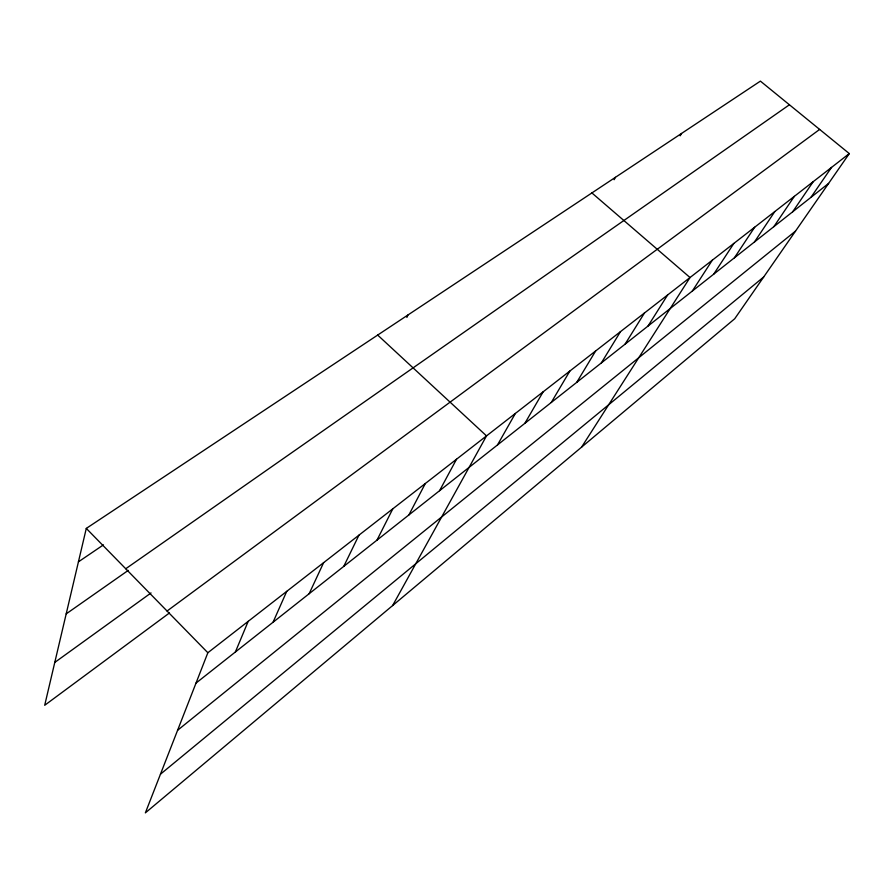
<?xml version="1.0" encoding="UTF-8"?>
<svg xmlns="http://www.w3.org/2000/svg" width="894" height="894" viewBox="0 0 894 894"><rect width="100%" height="100%" fill="white"/><g stroke="black" fill="none" stroke-linecap="round" stroke-linejoin="round"><path stroke-width="1.34" d="M849.3 153.589L207.855 652.743L145.364 812.869L734.712 318.756L849.3 153.589L760.403 81.13L86.293 528.41L44.7 705.277L169.391 613.005M235.368 652.017L248.186 621.352M406.859 317.448L407.955 314.979M273.039 622.258L286.739 591.347M309.134 593.75L323.628 562.65M343.743 566.405L358.963 535.16M376.966 540.166L392.824 508.798M408.882 514.955L425.32 483.509M439.557 490.717L456.521 459.237M614.133 179.705L615.43 177.314M392.611 605.584L486.515 435.892L377.67 335.071M497.489 444.966L515.357 413.453M680.189 135.799L681.53 133.463M524.867 423.331L543.116 391.851M551.263 402.49L569.858 371.044M576.731 382.375L595.627 350.996M601.316 362.953L620.481 331.652M625.051 344.201L644.473 312.978M648.005 326.064L667.639 294.953M581.569 447.156L690.023 277.531L591.895 192.936M692.314 291.064L712.317 260.188M713.703 274.167L733.851 243.425M734.399 257.818L754.681 227.221M754.447 241.995L774.83 211.532M773.858 226.651L794.341 196.356M792.676 211.789L813.238 181.65M810.914 197.384L831.543 167.401M160.462 774.193L763.688 276.984M177.593 730.286L795.548 231.065M195.998 683.105L828.615 183.404M167.066 611.015L819.642 129.418M54.78 662.42L151.03 592.946M66.19 613.876L128.255 570.383M125.741 568.752L789.424 104.777M78.426 561.845L103.447 544.871M86.293 528.41L207.855 652.743"/></g></svg>
